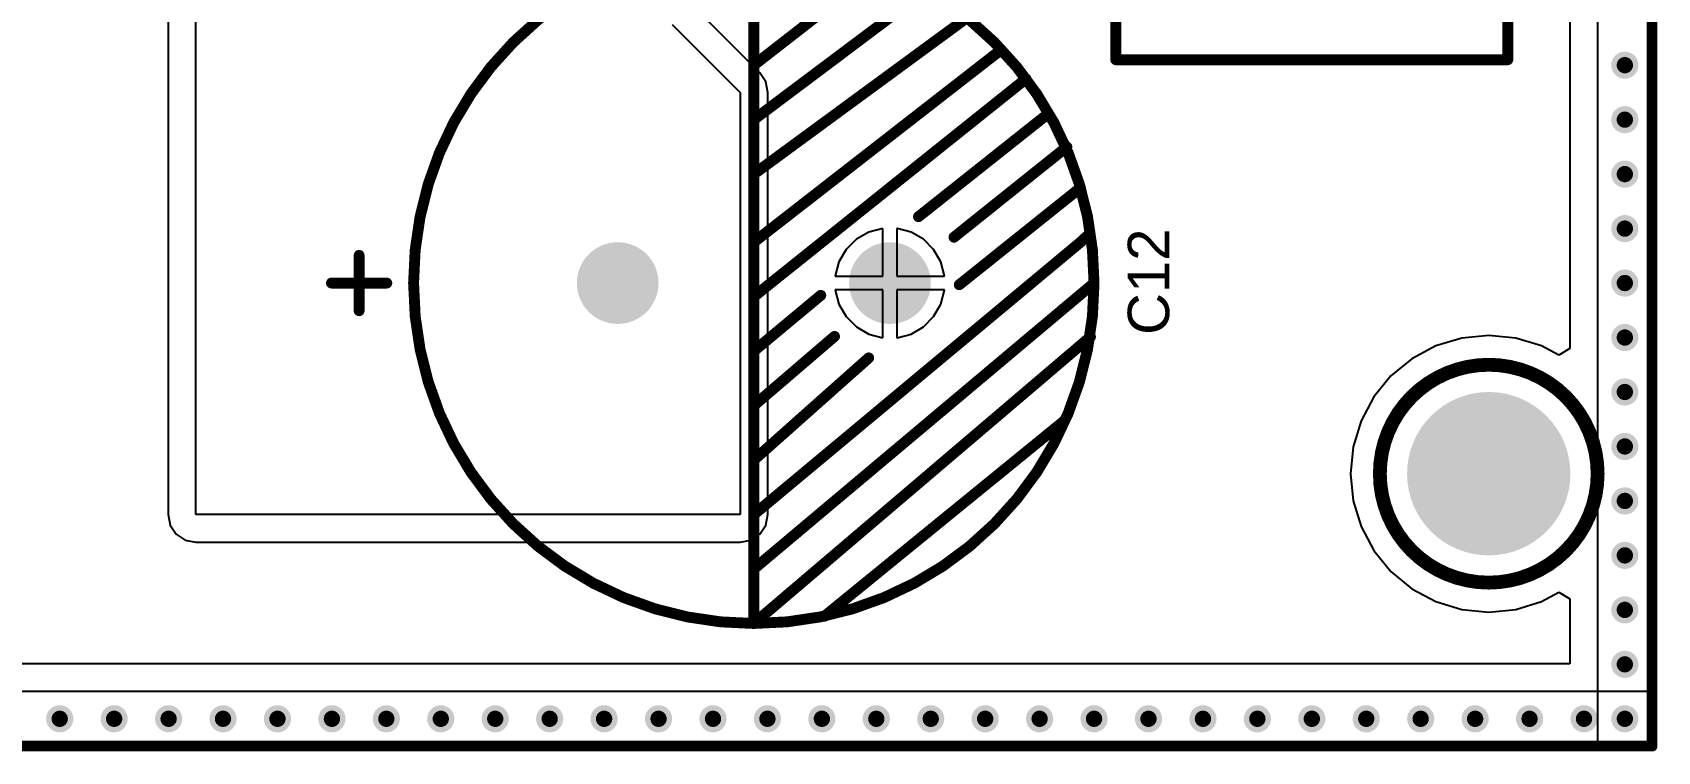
# Model space of a CAD drawing. Header units: inches. Extents: x 0 to 100, y 0 to 65.
# Drawn here: x 70.25 to 100.1, y -0.1 to 13.1 of the extents above; entities that cross this region are included whole.
import ezdxf

# ---------------------------------------------------------------- set-up
doc = ezdxf.new("R2010")
doc.units = ezdxf.units.IN
for name, color, linetype in [('Keep-Out Layer', 6, 'Continuous'), ('Multi-Layer', 9, 'Continuous'), ('Pad Holes', 156, 'Continuous'), ('Top Layer', 1, 'Continuous'), ('Top Overlay', 2, 'Continuous'), ('Via Holes', 16, 'Continuous')]:
    doc.layers.add(name, color=color, linetype=linetype)
doc.styles.add('Arial', font='', dxfattribs={"height": 0.2})
doc.styles.get('Arial').set_extended_font_data('Arial')

# ---------------------------------------------------------------- blocks, each defined once
blk = doc.blocks.new('DIOM6959X26L_315')
at = {"layer": 'Top Layer'}
for points in [[(-4.65000086, -1.65000051), (-4.65000086, 1.65000051), (-2.15000078, 1.65000051), (-2.15000078, -1.65000051)], [(2.14999824, -1.65000051), (2.14999824, 1.65000051), (4.64999832, 1.65000051), (4.64999832, -1.65000051)]]:
    blk.add_hatch(color=1, dxfattribs=at).paths.add_polyline_path(points)
at = {"layer": 'Top Overlay', "const_width": 0.1999996}
for points in [[(-3.60000042, 2.04999844), (-3.60000042, 3.14999878)], [(-3.60000042, 3.14999878), (3.60000042, 3.14999878)], [(3.60000042, 2.04999844), (3.60000042, 3.14999878)], [(-0.7499985, 0), (0.75000104, 1.74999904)], [(0.75000104, -1.74999904), (0.75000104, 1.74999904)], [(-0.7499985, 0), (0.75000104, -1.74999904)], [(-3.60000042, -3.15000132), (-3.60000042, -2.05000098)], [(3.60000042, -3.15000132), (3.60000042, -2.05000098)], [(-3.60000042, -3.15000132), (3.60000042, -3.15000132)]]:
    blk.add_lwpolyline(points, dxfattribs=at)
at = {"layer": 'Top Overlay', "const_width": 0.0999998}
for points in [[(-3.65000032, 3.14999878, 1), (-3.55000052, 3.14999878, 1)], [(-3.65000032, 3.14999878, 1), (-3.55000052, 3.14999878, 1)], [(3.55000052, 3.14999878, 1), (3.65000032, 3.14999878, 1)], [(3.55000052, 3.14999878, 1), (3.65000032, 3.14999878, 1)], [(-3.65000032, 2.04999844, 1), (-3.55000052, 2.04999844, 1)], [(3.55000052, 2.04999844, 1), (3.65000032, 2.04999844, 1)], [(0.7000011399999999, 1.74999904, 1), (0.8000009399999999, 1.74999904, 1)], [(0.7000011399999999, 1.74999904, 1), (0.8000009399999999, 1.74999904, 1)], [(-0.7999984, 0, 1), (-0.6999985999999999, 0, 1)], [(-0.7999984, 0, 1), (-0.6999985999999999, 0, 1)], [(0.7000011399999999, -1.74999904, 1), (0.8000009399999999, -1.74999904, 1)], [(0.7000011399999999, -1.74999904, 1), (0.8000009399999999, -1.74999904, 1)], [(-3.65000032, -2.05000098, 1), (-3.55000052, -2.05000098, 1)], [(3.55000052, -2.05000098, 1), (3.65000032, -2.05000098, 1)], [(-3.65000032, -3.15000132, 1), (-3.55000052, -3.15000132, 1)], [(-3.65000032, -3.15000132, 1), (-3.55000052, -3.15000132, 1)], [(3.55000052, -3.15000132, 1), (3.65000032, -3.15000132, 1)], [(3.55000052, -3.15000132, 1), (3.65000032, -3.15000132, 1)]]:
    blk.add_lwpolyline(points, format="xyb", close=True, dxfattribs=at)
blk = doc.blocks.new('CAP_D12_5_H21_P5_324')
at = {"layer": 'Multi-Layer'}
h = blk.add_hatch(color=9, dxfattribs=at)
edge = h.paths.add_edge_path()
edge.add_arc((-2.50000008, 0), 0.7499985, 0, 360)
h = blk.add_hatch(color=9, dxfattribs=at)
edge = h.paths.add_edge_path()
edge.add_arc((2.50000008, 0), 0.7499985, 0, 360)
at = {"layer": 'Pad Holes'}
h = blk.add_hatch(color=7, dxfattribs=at)
edge = h.paths.add_edge_path()
edge.add_arc((-2.50000008, 0), 0.3999992, 0, 360)
h = blk.add_hatch(color=7, dxfattribs=at)
edge = h.paths.add_edge_path()
edge.add_arc((2.50000008, 0), 0.3999992, 0, 360)
at = {"layer": 'Top Layer'}
h = blk.add_hatch(color=1, dxfattribs=at)
edge = h.paths.add_edge_path()
edge.add_arc((-2.50000008, 0), 0.7499985, 0, 360)
h = blk.add_hatch(color=1, dxfattribs=at)
edge = h.paths.add_edge_path()
edge.add_arc((2.50000008, 0), 0.7499985, 0, 360)
at = {"layer": 'Top Overlay'}
for points, const_width in [([(6.2500002, 0, 1), (-6.2500002, 0, 1)], 0.1999996), ([(-0.0499999, 6.2500002, 1), (0.0499999, 6.2500002, 1)], 0.0999998), ([(1.20000014, 6.000000699999999, 1), (1.29999994, 6.000000699999999, 1)], 0.0999998), ([(2.20000068, 5.7500012, 1), (2.30000048, 5.7500012, 1)], 0.0999998), ([(3.11000648, 5.3700045, 1), (3.21000628, 5.3700045, 1)], 0.0999998), ([(-0.0499999, 5.00000016, 1), (0.0499999, 5.00000016, 1)], 0.0999998), ([(3.8465125, 4.857442659999999, 1), (3.9465123, 4.857442659999999, 1)], 0.0999998), ([(4.45000126, 4.24999912, 1), (4.55000106, 4.24999912, 1)], 0.0999998), ([(-0.0499999, 3.99999962, 1), (0.0499999, 3.99999962, 1)], 0.0999998), ([(4.950000259999999, 3.75000012, 1), (5.050000059999999, 3.75000012, 1)], 0.0999998), ([(-0.0499999, 2.99999908, 1), (0.0499999, 2.99999908, 1)], 0.0999998), ([(5.363573219999999, 3.11416192, 1), (5.463573019999999, 3.11416192, 1)], 0.0999998), ([(5.7000013, 2.50000008, 1), (5.8000011, 2.50000008, 1)], 0.0999998), ([(-0.0499999, 2.00000108, 1), (0.0499999, 2.00000108, 1)], 0.0999998), ([(5.9500008, 1.74999904, 1), (6.0500006, 1.74999904, 1)], 0.0999998), ([(2.97510962, 1.21836434, 1), (3.07510942, 1.21836434, 1)], 0.0999998), ([(3.62683044, 0.84146136, 1), (3.72683024, 0.84146136, 1)], 0.0999998), ([(6.0890785, 0.8783116799999999, 1), (6.189078299999999, 0.8783116799999999, 1)], 0.0999998), ([(-7.300000639999999, 0.508, 1), (-7.20000084, 0.508, 1)], 0.0999998), ([(-0.0499999, 0.75000104, 1), (0.0499999, 0.75000104, 1)], 0.0999998), ([(5.9500008, 0.75000104, 1), (6.0500006, 0.75000104, 1)], 0.0999998), ([(5.9500008, 0.75000104, 1), (6.0500006, 0.75000104, 1)], 0.0999998), ([(-7.808000639999999, 0, 1), (-7.708000839999999, 0, 1)], 0.0999998), ([(-6.79200064, 0, 1), (-6.69200084, 0, 1)], 0.0999998), ([(-6.300000099999999, 0, 1), (-6.200000299999999, 0, 1)], 0.0999998), ([(3.7243893, -0.03048762, 1), (3.824389099999999, -0.03048762, 1)], 0.0999998), ([(6.200000299999999, 0, 1), (6.300000099999999, 0, 1)], 0.0999998), ([(6.200000299999999, 0, 1), (6.300000099999999, 0, 1)], 0.0999998), ([(-0.0499999, -0.2499995, 1), (0.0499999, -0.2499995, 1)], 0.0999998), ([(1.17950742, -0.22540976, 1), (1.27950722, -0.22540976, 1)], 0.0999998), ([(-7.300000639999999, -0.508, 1), (-7.20000084, -0.508, 1)], 0.0999998), ([(1.43235426, -0.9794112999999999, 1), (1.53235406, -0.9794112999999999, 1)], 0.0999998), ([(6.13361994, -0.9872268799999999, 1), (6.23361974, -0.9872268799999999, 1)], 0.0999998), ([(-0.0499999, -1.25000004, 1), (0.0499999, -1.25000004, 1)], 0.0999998), ([(2.0603464, -1.37413746, 1), (2.1603462, -1.37413746, 1)], 0.0999998), ([(-0.0499999, -2.25000058, 1), (0.0499999, -2.25000058, 1)], 0.0999998), ([(5.6546369, -2.527808, 1), (5.7546367, -2.527808, 1)], 0.0999998), ([(-0.0499999, -3.25000112, 1), (0.0499999, -3.25000112, 1)], 0.0999998), ([(-0.0499999, -4.24999912, 1), (0.0499999, -4.24999912, 1)], 0.0999998), ([(-0.0499999, -5.24999966, 1), (0.0499999, -5.24999966, 1)], 0.0999998), ([(-0.0499999, -6.2500002, 1), (0.0499999, -6.2500002, 1)], 0.0999998), ([(-0.0499999, -6.2500002, 1), (0.0499999, -6.2500002, 1)], 0.0999998), ([(1.2496673, -6.11542592, 1), (1.3496671, -6.11542592, 1)], 0.0999998)]:
    blk.add_lwpolyline(points, format="xyb", close=True, dxfattribs=dict(at, const_width=const_width))
at = {"layer": 'Top Overlay', "const_width": 0.1999996}
for points in [[(0, -6.2500002), (0, 6.2500002)], [(0, 5.00000016), (1.25000004, 6.000000699999999)], [(0, 3.99999962), (2.25000058, 5.7500012)], [(0, 2.99999908), (3.16000638, 5.3700045)], [(0, 2.00000108), (3.896512399999999, 4.857442659999999)], [(0, 0.75000104), (4.50000116, 4.24999912)], [(0, -0.2499995), (5.00000016, 3.75000012)], [(3.02510952, 1.21836434), (5.41357312, 3.11416192)], [(3.67683034, 0.84146136), (5.7500012, 2.50000008)], [(3.7743892, -0.03048762), (6.000000699999999, 1.74999904)], [(6.000000699999999, 0.75000104), (6.1390784, 0.8783116799999999)], [(-7.250000739999999, -0.508), (-7.250000739999999, 0.508)], [(0, -4.24999912), (6.000000699999999, 0.75000104)], [(-7.75800074, 0), (-6.742000739999999, 0)], [(0, -5.24999966), (6.2500002, 0)], [(0, -1.25000004), (1.22950732, -0.22540976)], [(0, -2.25000058), (1.48235416, -0.9794112999999999)], [(0, -6.2500002), (6.18361984, -0.9872268799999999)], [(0, -3.25000112), (2.1103463, -1.37413746)], [(1.2996672, -6.11542592), (5.7046368, -2.527808)]]:
    blk.add_lwpolyline(points, dxfattribs=at)

msp = doc.modelspace()

# ---------------------------------------------------------------- hatches: boundary and pattern name
at = {"layer": 'Top Layer'}
h = msp.add_hatch(color=1, dxfattribs=at)
edge = h.paths.add_edge_path()
edge.add_arc((99.49999912, 12.50000294), 0.2499995, 0, 360)
h = msp.add_hatch(color=1, dxfattribs=at)
edge = h.paths.add_edge_path()
edge.add_arc((99.49999912, 11.5000024), 0.2499995, 0, 360)
h = msp.add_hatch(color=1, dxfattribs=at)
edge = h.paths.add_edge_path()
edge.add_arc((99.49999912, 10.5000044), 0.2499995, 0, 360)
h = msp.add_hatch(color=1, dxfattribs=at)
edge = h.paths.add_edge_path()
edge.add_arc((99.49999912, 9.500001319999999), 0.2499995, 0, 360)
h = msp.add_hatch(color=1, dxfattribs=at)
edge = h.paths.add_edge_path()
edge.add_arc((99.49999912, 8.50000332), 0.2499995, 0, 360)
h = msp.add_hatch(color=1, dxfattribs=at)
edge = h.paths.add_edge_path()
edge.add_arc((99.49999912, 7.500002779999999), 0.2499995, 0, 360)
h = msp.add_hatch(color=1, dxfattribs=at)
edge = h.paths.add_edge_path()
edge.add_arc((99.49999912, 6.4999997), 0.2499995, 0, 360)
h = msp.add_hatch(color=1, dxfattribs=at)
edge = h.paths.add_edge_path()
edge.add_arc((96.99999903999999, 5.00000016), 1.49999954, 0, 360)
h = msp.add_hatch(color=1, dxfattribs=at)
edge = h.paths.add_edge_path()
edge.add_arc((99.49999912, 5.500001699999999), 0.2499995, 0, 360)
h = msp.add_hatch(color=1, dxfattribs=at)
edge = h.paths.add_edge_path()
edge.add_arc((99.49999912, 4.50000116), 0.2499995, 0, 360)
h = msp.add_hatch(color=1, dxfattribs=at)
edge = h.paths.add_edge_path()
edge.add_arc((99.49999912, 3.50000316), 0.2499995, 0, 360)
h = msp.add_hatch(color=1, dxfattribs=at)
edge = h.paths.add_edge_path()
edge.add_arc((99.49999912, 2.50000008), 0.2499995, 0, 360)
h = msp.add_hatch(color=1, dxfattribs=at)
edge = h.paths.add_edge_path()
edge.add_arc((99.49999912, 1.50000208), 0.2499995, 0, 360)
h = msp.add_hatch(color=1, dxfattribs=at)
edge = h.paths.add_edge_path()
edge.add_arc((70.75000074, 0.499999), 0.2499995, 0, 360)
h = msp.add_hatch(color=1, dxfattribs=at)
edge = h.paths.add_edge_path()
edge.add_arc((71.75000127999999, 0.499999), 0.2499995, 0, 360)
h = msp.add_hatch(color=1, dxfattribs=at)
edge = h.paths.add_edge_path()
edge.add_arc((72.75000182, 0.499999), 0.2499995, 0, 360)
h = msp.add_hatch(color=1, dxfattribs=at)
edge = h.paths.add_edge_path()
edge.add_arc((73.74999982, 0.499999), 0.2499995, 0, 360)
h = msp.add_hatch(color=1, dxfattribs=at)
edge = h.paths.add_edge_path()
edge.add_arc((74.75000036, 0.499999), 0.2499995, 0, 360)
h = msp.add_hatch(color=1, dxfattribs=at)
edge = h.paths.add_edge_path()
edge.add_arc((75.75000089999999, 0.499999), 0.2499995, 0, 360)
h = msp.add_hatch(color=1, dxfattribs=at)
edge = h.paths.add_edge_path()
edge.add_arc((76.75000143999999, 0.499999), 0.2499995, 0, 360)
h = msp.add_hatch(color=1, dxfattribs=at)
edge = h.paths.add_edge_path()
edge.add_arc((77.75000198, 0.499999), 0.2499995, 0, 360)
h = msp.add_hatch(color=1, dxfattribs=at)
edge = h.paths.add_edge_path()
edge.add_arc((78.74999998, 0.499999), 0.2499995, 0, 360)
h = msp.add_hatch(color=1, dxfattribs=at)
edge = h.paths.add_edge_path()
edge.add_arc((79.75000051999999, 0.499999), 0.2499995, 0, 360)
h = msp.add_hatch(color=1, dxfattribs=at)
edge = h.paths.add_edge_path()
edge.add_arc((80.75000106, 0.499999), 0.2499995, 0, 360)
h = msp.add_hatch(color=1, dxfattribs=at)
edge = h.paths.add_edge_path()
edge.add_arc((81.75000159999999, 0.499999), 0.2499995, 0, 360)
h = msp.add_hatch(color=1, dxfattribs=at)
edge = h.paths.add_edge_path()
edge.add_arc((82.7499996, 0.499999), 0.2499995, 0, 360)
h = msp.add_hatch(color=1, dxfattribs=at)
edge = h.paths.add_edge_path()
edge.add_arc((83.75000014, 0.499999), 0.2499995, 0, 360)
h = msp.add_hatch(color=1, dxfattribs=at)
edge = h.paths.add_edge_path()
edge.add_arc((84.75000068, 0.499999), 0.2499995, 0, 360)
h = msp.add_hatch(color=1, dxfattribs=at)
edge = h.paths.add_edge_path()
edge.add_arc((85.75000121999999, 0.499999), 0.2499995, 0, 360)
h = msp.add_hatch(color=1, dxfattribs=at)
edge = h.paths.add_edge_path()
edge.add_arc((86.75000175999999, 0.499999), 0.2499995, 0, 360)
h = msp.add_hatch(color=1, dxfattribs=at)
edge = h.paths.add_edge_path()
edge.add_arc((87.74999976, 0.499999), 0.2499995, 0, 360)
h = msp.add_hatch(color=1, dxfattribs=at)
edge = h.paths.add_edge_path()
edge.add_arc((88.7500003, 0.499999), 0.2499995, 0, 360)
h = msp.add_hatch(color=1, dxfattribs=at)
edge = h.paths.add_edge_path()
edge.add_arc((89.7499983, 0.499999), 0.2499995, 0, 360)
h = msp.add_hatch(color=1, dxfattribs=at)
edge = h.paths.add_edge_path()
edge.add_arc((90.74999884, 0.499999), 0.2499995, 0, 360)
h = msp.add_hatch(color=1, dxfattribs=at)
edge = h.paths.add_edge_path()
edge.add_arc((91.74999937999999, 0.499999), 0.2499995, 0, 360)
h = msp.add_hatch(color=1, dxfattribs=at)
edge = h.paths.add_edge_path()
edge.add_arc((92.74999992, 0.499999), 0.2499995, 0, 360)
h = msp.add_hatch(color=1, dxfattribs=at)
edge = h.paths.add_edge_path()
edge.add_arc((93.75000046, 0.499999), 0.2499995, 0, 360)
h = msp.add_hatch(color=1, dxfattribs=at)
edge = h.paths.add_edge_path()
edge.add_arc((94.750001, 0.499999), 0.2499995, 0, 360)
h = msp.add_hatch(color=1, dxfattribs=at)
edge = h.paths.add_edge_path()
edge.add_arc((95.74999899999999, 0.499999), 0.2499995, 0, 360)
h = msp.add_hatch(color=1, dxfattribs=at)
edge = h.paths.add_edge_path()
edge.add_arc((96.74999954, 0.499999), 0.2499995, 0, 360)
h = msp.add_hatch(color=1, dxfattribs=at)
edge = h.paths.add_edge_path()
edge.add_arc((97.75000007999999, 0.499999), 0.2499995, 0, 360)
h = msp.add_hatch(color=1, dxfattribs=at)
edge = h.paths.add_edge_path()
edge.add_arc((98.75000062, 0.499999), 0.2499995, 0, 360)
h = msp.add_hatch(color=1, dxfattribs=at)
edge = h.paths.add_edge_path()
edge.add_arc((99.49999912, 0.50000154), 0.2499995, 0, 360)
at = {"layer": 'Via Holes'}
h = msp.add_hatch(color=7, dxfattribs=at)
edge = h.paths.add_edge_path()
edge.add_arc((99.49999912, 12.50000294), 0.1499997, 0, 360)
h = msp.add_hatch(color=7, dxfattribs=at)
edge = h.paths.add_edge_path()
edge.add_arc((99.49999912, 11.5000024), 0.1499997, 0, 360)
h = msp.add_hatch(color=7, dxfattribs=at)
edge = h.paths.add_edge_path()
edge.add_arc((99.49999912, 10.5000044), 0.1499997, 0, 360)
h = msp.add_hatch(color=7, dxfattribs=at)
edge = h.paths.add_edge_path()
edge.add_arc((99.49999912, 9.500001319999999), 0.1499997, 0, 360)
h = msp.add_hatch(color=7, dxfattribs=at)
edge = h.paths.add_edge_path()
edge.add_arc((99.49999912, 8.50000332), 0.1499997, 0, 360)
h = msp.add_hatch(color=7, dxfattribs=at)
edge = h.paths.add_edge_path()
edge.add_arc((99.49999912, 7.500002779999999), 0.1499997, 0, 360)
h = msp.add_hatch(color=7, dxfattribs=at)
edge = h.paths.add_edge_path()
edge.add_arc((99.49999912, 6.4999997), 0.1499997, 0, 360)
h = msp.add_hatch(color=7, dxfattribs=at)
edge = h.paths.add_edge_path()
edge.add_arc((96.99999903999999, 5.00000016), 1.49999954, 0, 360)
h = msp.add_hatch(color=7, dxfattribs=at)
edge = h.paths.add_edge_path()
edge.add_arc((99.49999912, 5.500001699999999), 0.1499997, 0, 360)
h = msp.add_hatch(color=7, dxfattribs=at)
edge = h.paths.add_edge_path()
edge.add_arc((99.49999912, 4.50000116), 0.1499997, 0, 360)
h = msp.add_hatch(color=7, dxfattribs=at)
edge = h.paths.add_edge_path()
edge.add_arc((99.49999912, 3.50000316), 0.1499997, 0, 360)
h = msp.add_hatch(color=7, dxfattribs=at)
edge = h.paths.add_edge_path()
edge.add_arc((99.49999912, 2.50000008), 0.1499997, 0, 360)
h = msp.add_hatch(color=7, dxfattribs=at)
edge = h.paths.add_edge_path()
edge.add_arc((99.49999912, 1.50000208), 0.1499997, 0, 360)
h = msp.add_hatch(color=7, dxfattribs=at)
edge = h.paths.add_edge_path()
edge.add_arc((70.75000074, 0.499999), 0.1499997, 0, 360)
h = msp.add_hatch(color=7, dxfattribs=at)
edge = h.paths.add_edge_path()
edge.add_arc((71.75000127999999, 0.499999), 0.1499997, 0, 360)
h = msp.add_hatch(color=7, dxfattribs=at)
edge = h.paths.add_edge_path()
edge.add_arc((72.75000182, 0.499999), 0.1499997, 0, 360)
h = msp.add_hatch(color=7, dxfattribs=at)
edge = h.paths.add_edge_path()
edge.add_arc((73.74999982, 0.499999), 0.1499997, 0, 360)
h = msp.add_hatch(color=7, dxfattribs=at)
edge = h.paths.add_edge_path()
edge.add_arc((74.75000036, 0.499999), 0.1499997, 0, 360)
h = msp.add_hatch(color=7, dxfattribs=at)
edge = h.paths.add_edge_path()
edge.add_arc((75.75000089999999, 0.499999), 0.1499997, 0, 360)
h = msp.add_hatch(color=7, dxfattribs=at)
edge = h.paths.add_edge_path()
edge.add_arc((76.75000143999999, 0.499999), 0.1499997, 0, 360)
h = msp.add_hatch(color=7, dxfattribs=at)
edge = h.paths.add_edge_path()
edge.add_arc((77.75000198, 0.499999), 0.1499997, 0, 360)
h = msp.add_hatch(color=7, dxfattribs=at)
edge = h.paths.add_edge_path()
edge.add_arc((78.74999998, 0.499999), 0.1499997, 0, 360)
h = msp.add_hatch(color=7, dxfattribs=at)
edge = h.paths.add_edge_path()
edge.add_arc((79.75000051999999, 0.499999), 0.1499997, 0, 360)
h = msp.add_hatch(color=7, dxfattribs=at)
edge = h.paths.add_edge_path()
edge.add_arc((80.75000106, 0.499999), 0.1499997, 0, 360)
h = msp.add_hatch(color=7, dxfattribs=at)
edge = h.paths.add_edge_path()
edge.add_arc((81.75000159999999, 0.499999), 0.1499997, 0, 360)
h = msp.add_hatch(color=7, dxfattribs=at)
edge = h.paths.add_edge_path()
edge.add_arc((82.7499996, 0.499999), 0.1499997, 0, 360)
h = msp.add_hatch(color=7, dxfattribs=at)
edge = h.paths.add_edge_path()
edge.add_arc((83.75000014, 0.499999), 0.1499997, 0, 360)
h = msp.add_hatch(color=7, dxfattribs=at)
edge = h.paths.add_edge_path()
edge.add_arc((84.75000068, 0.499999), 0.1499997, 0, 360)
h = msp.add_hatch(color=7, dxfattribs=at)
edge = h.paths.add_edge_path()
edge.add_arc((85.75000121999999, 0.499999), 0.1499997, 0, 360)
h = msp.add_hatch(color=7, dxfattribs=at)
edge = h.paths.add_edge_path()
edge.add_arc((86.75000175999999, 0.499999), 0.1499997, 0, 360)
h = msp.add_hatch(color=7, dxfattribs=at)
edge = h.paths.add_edge_path()
edge.add_arc((87.74999976, 0.499999), 0.1499997, 0, 360)
h = msp.add_hatch(color=7, dxfattribs=at)
edge = h.paths.add_edge_path()
edge.add_arc((88.7500003, 0.499999), 0.1499997, 0, 360)
h = msp.add_hatch(color=7, dxfattribs=at)
edge = h.paths.add_edge_path()
edge.add_arc((89.7499983, 0.499999), 0.1499997, 0, 360)
h = msp.add_hatch(color=7, dxfattribs=at)
edge = h.paths.add_edge_path()
edge.add_arc((90.74999884, 0.499999), 0.1499997, 0, 360)
h = msp.add_hatch(color=7, dxfattribs=at)
edge = h.paths.add_edge_path()
edge.add_arc((91.74999937999999, 0.499999), 0.1499997, 0, 360)
h = msp.add_hatch(color=7, dxfattribs=at)
edge = h.paths.add_edge_path()
edge.add_arc((92.74999992, 0.499999), 0.1499997, 0, 360)
h = msp.add_hatch(color=7, dxfattribs=at)
edge = h.paths.add_edge_path()
edge.add_arc((93.75000046, 0.499999), 0.1499997, 0, 360)
h = msp.add_hatch(color=7, dxfattribs=at)
edge = h.paths.add_edge_path()
edge.add_arc((94.750001, 0.499999), 0.1499997, 0, 360)
h = msp.add_hatch(color=7, dxfattribs=at)
edge = h.paths.add_edge_path()
edge.add_arc((95.74999899999999, 0.499999), 0.1499997, 0, 360)
h = msp.add_hatch(color=7, dxfattribs=at)
edge = h.paths.add_edge_path()
edge.add_arc((96.74999954, 0.499999), 0.1499997, 0, 360)
h = msp.add_hatch(color=7, dxfattribs=at)
edge = h.paths.add_edge_path()
edge.add_arc((97.75000007999999, 0.499999), 0.1499997, 0, 360)
h = msp.add_hatch(color=7, dxfattribs=at)
edge = h.paths.add_edge_path()
edge.add_arc((98.75000062, 0.499999), 0.1499997, 0, 360)
h = msp.add_hatch(color=7, dxfattribs=at)
edge = h.paths.add_edge_path()
edge.add_arc((99.49999912, 0.50000154), 0.1499997, 0, 360)

# ---------------------------------------------------------------- linework, layer by layer
at = {"layer": 'Keep-Out Layer', "const_width": 0.1999996}
for points in [[(100.00000066, 64.99999954), (100.00000574, 5.08e-06)], [(2.54e-06, -7.62e-06), (100.00000574, 5.08e-06)]]:
    msp.add_lwpolyline(points, dxfattribs=at)
at = {"layer": 'Keep-Out Layer', "const_width": 0.0999998}
msp.add_lwpolyline([(99.95000584, 5.08e-06, 1), (100.05000564, 5.08e-06, 1)], format="xyb", close=True, dxfattribs=at)
msp.add_lwpolyline([(99.95000584, 5.08e-06, 1), (100.05000564, 5.08e-06, 1)], format="xyb", close=True, dxfattribs=at)
at = {"layer": 'Top Layer'}
for p, q in [((99.00000012, 64.99999954), (99.00000012, 0)), ((100.00000066, 0), (100.00000066, 64.99999954)), ((72.74020504, 20.49999964), (72.74020504, 4.24999912)), ((73.25000082, 4.24999912), (73.25000082, 20.49999964)), ((98.49020433999999, 13.8459972), (98.49020433999999, 7.299213239999999)), ((83.61048048, 12.3604782), (82.50979688, 13.4611618)), ((82.00000109999999, 13.2499989), (83.25000114, 11.99999886)), ((83.7209908, 12.19509118), (83.61048048, 12.3604782)), ((83.25000114, 11.99999886), (83.25000114, 4.24999912)), ((83.75979692, 11.99999886), (83.7209908, 12.19509118)), ((83.75979692, 4.24999912), (83.75979692, 11.99999886)), ((85.38353002, 9.303400239999998), (85.19660126, 9.11647148)), ((85.61247037999999, 9.4355793), (85.38353002, 9.303400239999998)), ((85.86782166, 9.503999279999999), (85.61247037999999, 9.4355793)), ((85.87300072, 9.503999279999999), (85.86782166, 9.503999279999999)), ((85.87300072, 8.62700078), (85.87300072, 9.503999279999999)), ((86.13217977999999, 9.503999279999999), (86.12700072, 9.503999279999999)), ((86.12700072, 9.503999279999999), (86.12700072, 8.62700078)), ((86.38753106, 9.4355793), (86.13217977999999, 9.503999279999999)), ((86.61647142, 9.303400239999998), (86.38753106, 9.4355793)), ((86.80340017999998, 9.11647148), (86.61647142, 9.303400239999998)), ((85.19660126, 9.11647148), (85.0644222, 8.88753112)), ((86.93557924, 8.88753112), (86.80340017999998, 9.11647148)), ((85.0644222, 8.88753112), (84.99600222, 8.63217984)), ((87.00399922, 8.63217984), (86.93557924, 8.88753112)), ((84.99600222, 8.63217984), (84.99600222, 8.62700078)), ((84.99600222, 8.62700078), (85.87300072, 8.62700078)), ((85.87300072, 8.37300078), (84.99600222, 8.37300078)), ((84.99600222, 8.37300078), (84.99600222, 8.36782172)), ((84.99600222, 8.36782172), (85.0644222, 8.112470440000001)), ((85.87300072, 7.49600228), (85.87300072, 8.37300078)), ((86.12700072, 8.62700078), (87.00399922, 8.62700078)), ((87.00399922, 8.37300078), (86.12700072, 8.37300078)), ((86.12700072, 8.37300078), (86.12700072, 7.49600228)), ((86.93557924, 8.112470440000001), (87.00399922, 8.36782172)), ((87.00399922, 8.62700078), (87.00399922, 8.63217984)), ((87.00399922, 8.36782172), (87.00399922, 8.37300078)), ((85.0644222, 8.112470440000001), (85.19660126, 7.88353008)), ((86.80340017999998, 7.88353008), (86.93557924, 8.112470440000001)), ((85.19660126, 7.88353008), (85.38353002, 7.696601319999999)), ((86.61647142, 7.696601319999999), (86.80340017999998, 7.88353008)), ((85.38353002, 7.696601319999999), (85.61247037999999, 7.56442226)), ((85.61247037999999, 7.56442226), (85.86782166, 7.49600228)), ((85.86782166, 7.49600228), (85.87300072, 7.49600228)), ((86.12700072, 7.49600228), (86.13217977999999, 7.49600228)), ((86.13217977999999, 7.49600228), (86.38753106, 7.56442226)), ((86.38753106, 7.56442226), (86.61647142, 7.696601319999999)), ((96.5046203, 7.49043714), (96.02827885999999, 7.345941619999999)), ((96.99999903999999, 7.539227999999999), (96.5046203, 7.49043714)), ((97.49537778, 7.49043714), (96.99999903999999, 7.539227999999999)), ((97.97171922, 7.345941619999999), (97.49537778, 7.49043714)), ((96.02827885999999, 7.345941619999999), (95.5892805, 7.111291339999999)), ((98.2870018, 7.177417699999999), (97.97171922, 7.345941619999999)), ((98.49020433999999, 7.299213239999999), (98.2870018, 7.177417699999999)), ((95.5892805, 7.111291339999999), (95.20449336, 6.79550584)), ((95.20449336, 6.79550584), (94.88870786, 6.4107187)), ((94.88870786, 6.4107187), (94.65405758, 5.97172034)), ((94.65405758, 5.97172034), (94.50956206, 5.4953789)), ((94.50956206, 5.4953789), (94.4607712, 5.00000016)), ((94.4607712, 5.00000016), (94.50956206, 4.50462142)), ((94.50956206, 4.50462142), (94.65405758, 4.02827998)), ((72.74020504, 4.24999912), (72.77901116, 4.05490934)), ((83.25000114, 4.24999912), (73.25000082, 4.24999912)), ((83.7209908, 4.05490934), (83.75979692, 4.24999912)), ((72.77901116, 4.05490934), (72.88952148, 3.88951978)), ((72.88952148, 3.88951978), (73.05491104, 3.77900946)), ((83.44509091999998, 3.77900946), (83.61048048, 3.88951978)), ((83.61048048, 3.88951978), (83.7209908, 4.05490934)), ((94.65405758, 4.02827998), (94.88870786, 3.58928162)), ((73.05491104, 3.77900946), (73.25000082, 3.74020334)), ((73.25000082, 3.74020334), (83.25000114, 3.74020334)), ((83.25000114, 3.74020334), (83.44509091999998, 3.77900946)), ((94.88870786, 3.58928162), (95.20449336, 3.20449448)), ((95.20449336, 3.20449448), (95.5892805, 2.88870898)), ((95.5892805, 2.88870898), (96.02827885999999, 2.6540587)), ((97.97171922, 2.6540587), (98.2870018, 2.82258262)), ((98.2870018, 2.82258262), (98.49020433999999, 2.70078708)), ((98.49020433999999, 2.70078708), (98.49020433999999, 1.50979632)), ((96.02827885999999, 2.6540587), (96.5046203, 2.50956318)), ((96.5046203, 2.50956318), (96.99999903999999, 2.46077232)), ((96.99999903999999, 2.46077232), (97.49537778, 2.50956318)), ((97.49537778, 2.50956318), (97.97171922, 2.6540587)), ((98.49020433999999, 1.50979632), (31.98412958, 1.50979632)), ((100.00000066, 1.00000054), (0, 1.00000054)), ((100.00000066, 0), (100.00000066, 1.00000054)), ((0, 0), (100.00000066, 0)), ((99.00000012, 0), (100.00000066, 0))]:
    msp.add_line(p, q, dxfattribs=at)
for points, const_width in [([(99.00000012, 5.00000016, 1), (94.99999796, 5.00000016, 1)], 0.254), ([(94.93649795999998, 5.00000016, 1), (95.06349795999999, 5.00000016, 1)], 0.127), ([(98.93650011999999, 5.00000016, 1), (99.06350012, 5.00000016, 1)], 0.127)]:
    msp.add_lwpolyline(points, format="xyb", close=True, dxfattribs=dict(at, const_width=const_width))
at = {"layer": 'Top Overlay'}
for points, const_width in [([(99.00000012, 5.00000016, 1), (94.99999796, 5.00000016, 1)], 0.1999996), ([(94.94999806, 5.00000016, 1), (95.04999785999999, 5.00000016, 1)], 0.0999998), ([(98.95000021999999, 5.00000016, 1), (99.05000001999998, 5.00000016, 1)], 0.0999998)]:
    msp.add_lwpolyline(points, format="xyb", close=True, dxfattribs=dict(at, const_width=const_width))

# ---------------------------------------------------------------- block references
for name, p in [('DIOM6959X26L_315', (93.75000046, 15.74999644)), ('CAP_D12_5_H21_P5_324', (83.50000064, 8.500000779999999))]:
    msp.add_blockref(name, p)

# ---------------------------------------------------------------- texts
at = {"layer": 'Top Overlay', "style": 'Arial'}
msp.add_text('C12', height=0.7619999999999999, rotation=90, dxfattribs=at).set_placement((91.13087438, 7.547810659999999))

doc.saveas('drawing.dxf')
